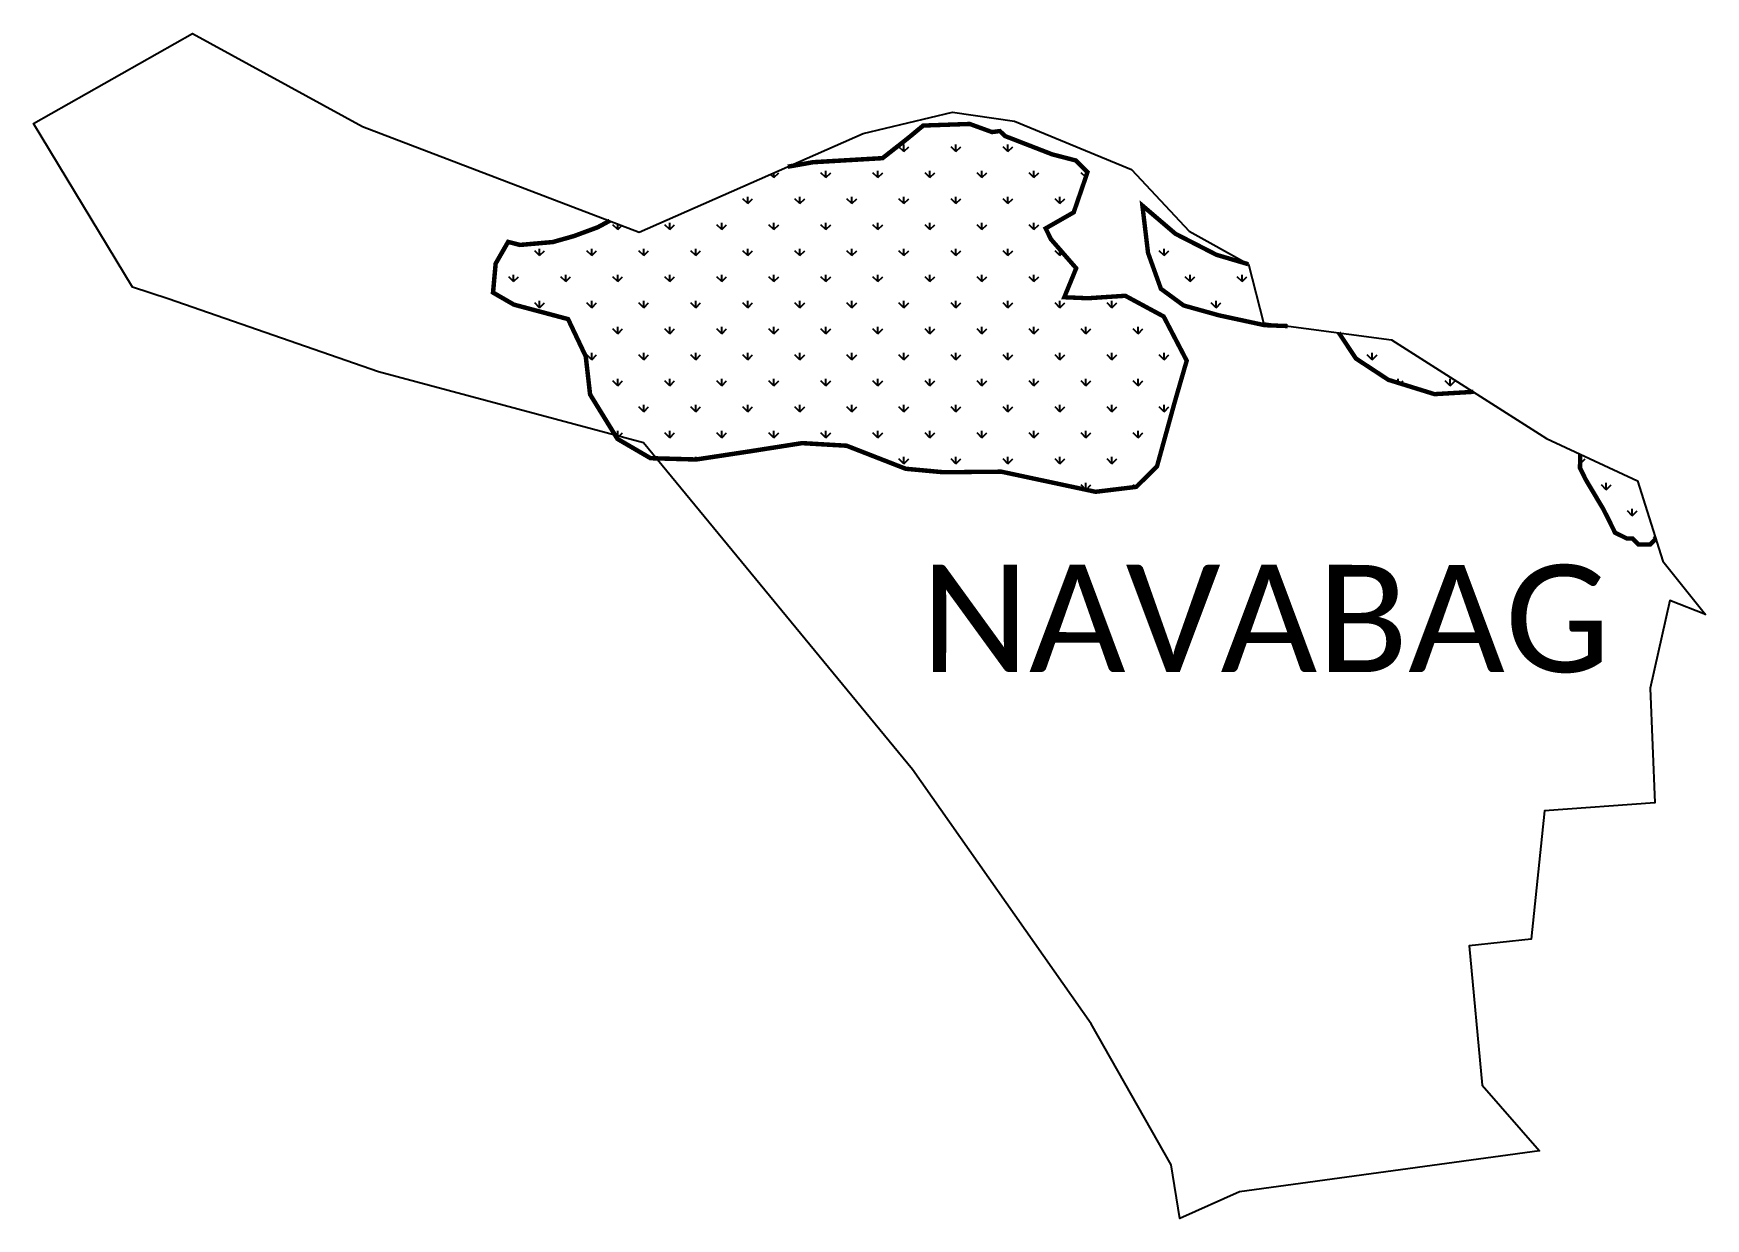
# Model space of a CAD drawing. Header units: metres. Extents: x 352161 to 353316, y 1752874 to 1753692.
import ezdxf

# ---------------------------------------------------------------- set-up
doc = ezdxf.new("R2010")
doc.units = ezdxf.units.M
doc.layers.add('MANGROOVES', color=112, linetype='Continuous')
doc.layers.add('VILLAGE NAME', color=250, linetype='Continuous')

msp = doc.modelspace()

# ---------------------------------------------------------------- hatches: boundary and pattern name
at = {"layer": 'MANGROOVES'}
h = msp.add_hatch(dxfattribs=at)
h.set_pattern_fill('GRASS', color=256)
h.paths.add_polyline_path([(352864, 1753550), (352860.3, 1753557.5), (352879.7, 1753568.6), (352889.2, 1753596.3), (352881.1, 1753604.4), (352864.9, 1753608.6), (352832.4, 1753621.2), (352828.7, 1753624.7), (352823.3, 1753624), (352807.9, 1753629.6), (352775.8, 1753628.5), (352764.8, 1753619.4), (352747.7, 1753606), (352699.8, 1753603.2), (352682.4, 1753600.1), (352579.7, 1753554.9), (352559.3, 1753562.7), (352551.1, 1753558.3), (352534.6, 1753552.2), (352520.1, 1753548.1), (352497.4, 1753546.1), (352489.2, 1753548.2), (352480.6, 1753533.2), (352478.8, 1753513.2), (352493.2, 1753504.9), (352530.6, 1753494.9), (352542.8, 1753469.2), (352545.8, 1753442.9), (352563.2, 1753414.8), (352582.6, 1753409.6), (352591.5, 1753398.7), (352619, 1753398), (352655.9, 1753403.6), (352692.2, 1753409.3), (352722.9, 1753407.5), (352763.7, 1753391.6), (352789.8, 1753389.2), (352829.7, 1753389.6), (352894.8, 1753375.7), (352922.9, 1753379.1), (352937.2, 1753393.3), (352949.5, 1753437.9), (352957.7, 1753466.2), (352941.8, 1753496.7), (352915.3, 1753511), (352889.4, 1753509.3), (352873.2, 1753510), (352881.4, 1753530)])
h = msp.add_hatch(dxfattribs=at)
h.set_pattern_fill('GRASS', color=256)
h.paths.add_polyline_path([(353000.3, 1753532.8), (353000, 1753532.9), (352978.2, 1753539.3), (352949.9, 1753553.8), (352927.1, 1753573.3), (352931, 1753540.6), (352939.9, 1753515.8), (352955.6, 1753504.3), (352980, 1753497.5), (353011.5, 1753490.7), (353027.4, 1753490.1), (353010.7, 1753492.3)])
h = msp.add_hatch(dxfattribs=at)
h.set_pattern_fill('GRASS', color=256)
h.paths.add_polyline_path([(353099.1, 1753480.7), (353062.7, 1753485.5), (353074.5, 1753467.7), (353096.9, 1753453), (353128.8, 1753443.1), (353155.7, 1753444.7)])
h = msp.add_hatch(dxfattribs=at)
h.set_pattern_fill('GRASS', color=256)
h.paths.add_polyline_path([(353269, 1753383.2), (353229.4, 1753401.7), (353229.2, 1753392.2), (353233.2, 1753384.1), (353245.3, 1753363.8), (353249.4, 1753355.7), (353253.4, 1753347.5), (353261.5, 1753343.5), (353265.5, 1753343.4), (353269.6, 1753339.4), (353277.7, 1753339.3), (353281.6, 1753343.4)])

# ---------------------------------------------------------------- linework, layer by layer
at = {"color": 3}
for points in [[(352959.3, 1753555.7), (353000.3, 1753532.8), (353010.7, 1753492.3), (353099.1, 1753480.7), (353206.2, 1753412.5), (353269, 1753383.2), (353286.5, 1753327.9), (353315.9, 1753291.1), (353291.3, 1753300.7), (353277.6, 1753240.1), (353281, 1753161.1), (353204.7, 1753155.4), (353195.5, 1753066.9), (353152.6, 1753062.2), (353161.7, 1752966.2), (353201.2, 1752920.9), (352994.1, 1752892.5), (352953, 1752874.1), (352947, 1752911.2), (352891.8, 1753008.4), (352768.3, 1753184), (352582.6, 1753409.6), (352399.8, 1753458.4), (352254.5, 1753508.8), (352229.8, 1753516.9), (352161.5, 1753630), (352271.2, 1753692.1), (352388.6, 1753627.9), (352579.7, 1753554.9), (352734.4, 1753622.9), (352795.9, 1753637.7), (352838.7, 1753631.6), (352919.6, 1753598.1)], [(352919.6, 1753598.1), (352959.3, 1753555.7)]]:
    msp.add_lwpolyline(points, dxfattribs=at)
at = {"layer": 'MANGROOVES', "flags": 128}
msp.add_lwpolyline([(352559.4, 1753562.8, 3.09, 3.09, 0), (352551.1, 1753558.3, 3.09, 3.09, 0), (352534.6, 1753552.2, 3.09, 3.09, 0), (352520.1, 1753548.1, 3.09, 3.09, 0), (352497.4, 1753546.1, 3.09, 3.09, 0), (352489.2, 1753548.2, 3.09, 3.09, 0), (352480.6, 1753533.2, 3.09, 3.09, 0), (352478.8, 1753513.2, 3.09, 3.09, 0), (352493.2, 1753504.9, 3.09, 3.09, 0), (352530.6, 1753494.9, 3.09, 3.09, 0), (352542.8, 1753469.2, 3.09, 3.09, 0), (352545.8, 1753442.9, 3.09, 3.09, 0), (352564.7, 1753412.2, 3.09, 3.09, 0), (352587.5, 1753398.9, 3.09, 3.09, 0), (352619, 1753398, 3.09, 3.09, 0), (352655.9, 1753403.6, 3.09, 3.09, 0), (352692.2, 1753409.3, 3.09, 3.09, 0), (352722.9, 1753407.5, 3.09, 3.09, 0), (352763.7, 1753391.6, 3.09, 3.09, 0), (352789.8, 1753389.2, 3.04, 3.04, 0), (352829.7, 1753389.6, 3.04, 3.04, 0), (352894.8, 1753375.7, 3.04, 3.04, 0), (352922.9, 1753379.1, 3.04, 3.04, 0), (352937.2, 1753393.3, 3.04, 3.04, 0), (352949.5, 1753437.9, 3.04, 3.04, 0), (352957.7, 1753466.2, 3.04, 3.04, 0), (352941.8, 1753496.7, 3.04, 3.04, 0), (352915.3, 1753511, 3.04, 3.04, 0), (352889.4, 1753509.3, 3.04, 3.04, 0), (352873.2, 1753510, 3.04, 3.04, 0), (352881.4, 1753530, 3.04, 3.04, 0), (352864, 1753550, 3.04, 3.04, 0), (352860.3, 1753557.5, 3.04, 3.04, 0), (352879.7, 1753568.6, 3.04, 3.04, 0), (352889.2, 1753596.3, 3.04, 3.04, 0), (352881.1, 1753604.4, 3.04, 3.04, 0), (352864.9, 1753608.6, 3.04, 3.04, 0), (352832.4, 1753621.2, 3.04, 3.04, 0), (352828.7, 1753624.7, 3.04, 3.04, 0), (352823.3, 1753624, 3.04, 3.04, 0), (352807.9, 1753629.6, 3.04, 3.04, 0), (352775.8, 1753628.5, 3.09, 3.09, 0), (352764.8, 1753619.4, 3.09, 3.09, 0), (352747.7, 1753606, 3.09, 3.09, 0), (352699.8, 1753603.2, 3.09, 3.09, 0), (352682.3, 1753600.1, 3.09, 3.09, 0)], format="xyseb", dxfattribs=at)
at = {"layer": 'MANGROOVES', "const_width": 3.04, "flags": 128}
for points in [[(353000.2, 1753532.8), (352978.2, 1753539.3), (352949.9, 1753553.8), (352927.1, 1753573.3), (352931, 1753540.6), (352939.9, 1753515.8), (352955.6, 1753504.3), (352980, 1753497.5), (353011.5, 1753490.7), (353027.4, 1753490.1)], [(353062.7, 1753485.5), (353074.5, 1753467.7), (353096.9, 1753453), (353128.8, 1753443.1), (353155.7, 1753444.7)], [(353229.4, 1753401.7), (353229.2, 1753392.2), (353233.2, 1753384.1), (353245.3, 1753363.8), (353249.4, 1753355.7), (353253.4, 1753347.5), (353261.5, 1753343.5), (353265.5, 1753343.4), (353269.6, 1753339.4), (353277.7, 1753339.3), (353281.6, 1753343.4)]]:
    msp.add_lwpolyline(points, dxfattribs=at)

# ---------------------------------------------------------------- texts
at = {"layer": 'VILLAGE NAME', "insert": (352774.3, 1753325.4), "char_height": 74.047, "attachment_point": 1, "rotation": 359.9793}
msp.add_mtext_dynamic_manual_height_columns('{\\fCalibri|b0|i0|c0|p34;NAVABAG}', width=730.677, gutter_width=370.2, heights=[0], dxfattribs=at)

doc.saveas('drawing.dxf')
